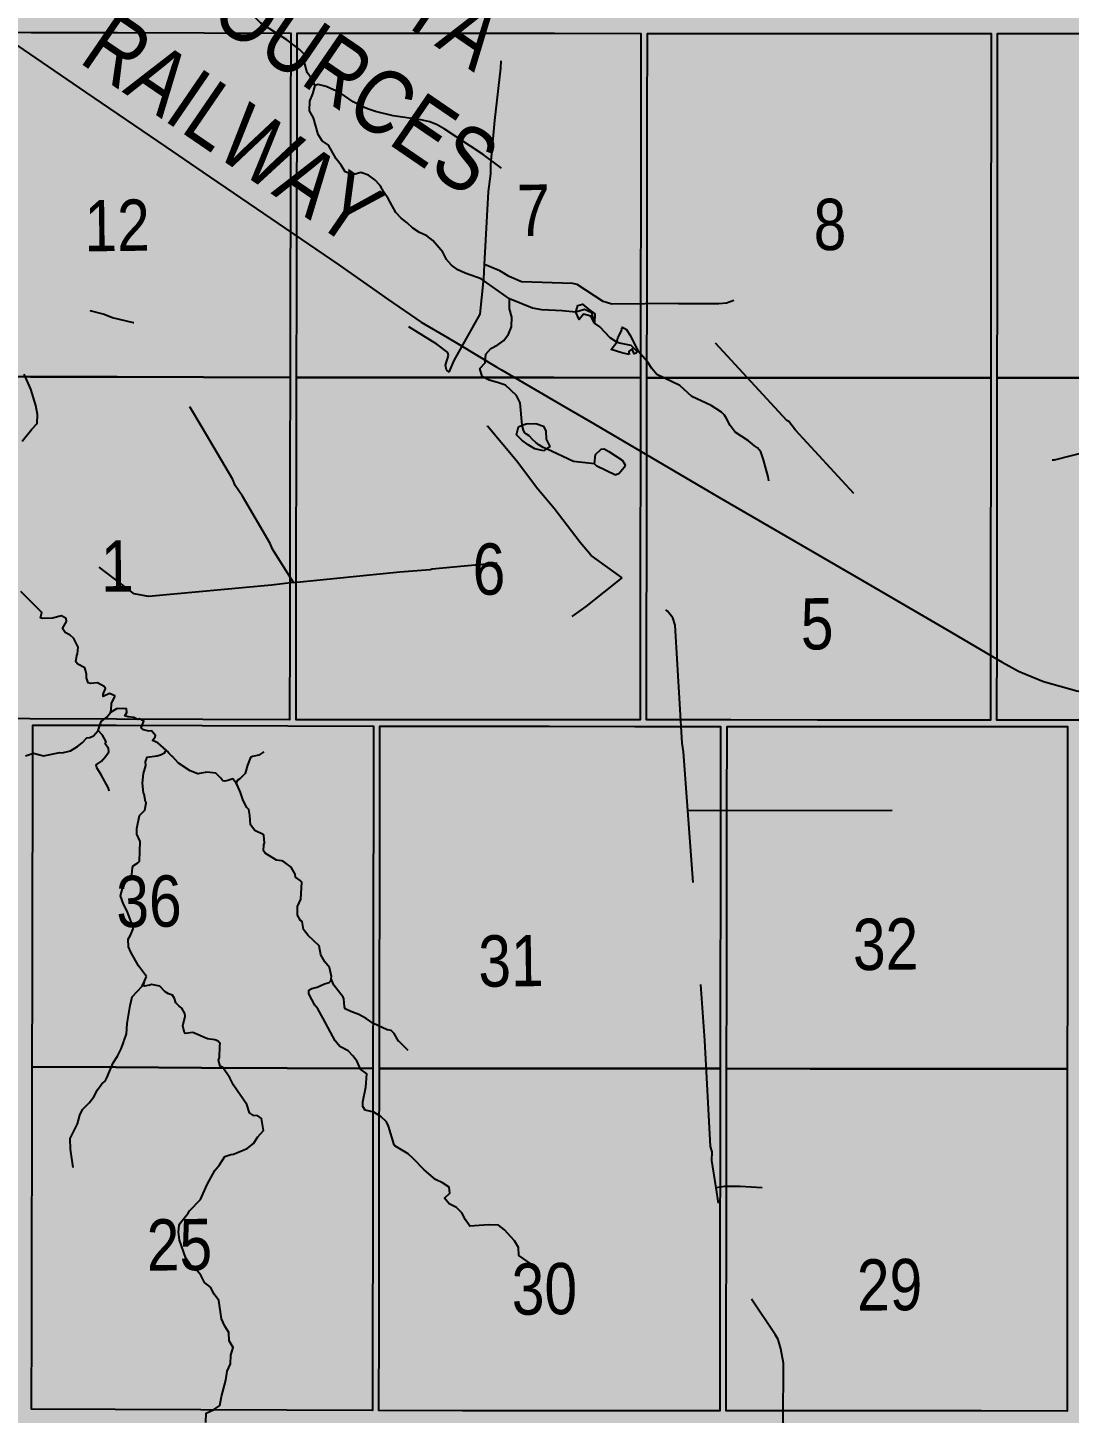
# Model space of a CAD drawing. Extents: x 399452 to 415540, y 6060435 to 6067869.
# Drawn here: x 409859.2 to 410021, y 6062978.3 to 6063193.7 of the extents above; entities that cross this region are included whole.
import ezdxf

# ---------------------------------------------------------------- set-up
doc = ezdxf.new("R2010")
doc.units = 0
doc.header["$LTSCALE"] = 5
doc.linetypes.add('DASHED2', pattern=[9.525, 6.35, -3.175])
for name, color, linetype in [('39', 28, 'Continuous'), ('Quarters', 8, 'Continuous'), ('RoadSeg', 57, 'DASHED2'), ('T-WATER', 160, 'Continuous')]:
    doc.layers.add(name, color=color, linetype=linetype)
doc.layers.add('ROUTE-MAP-BACKGROUND-H', color=7, linetype='Continuous', true_color=0xf0ebff)
doc.styles.add('120', font='ARIALN.TTF', dxfattribs={"height": 13})
doc.styles.get("Standard").update_dxf_attribs({"font": 'ARIALN.TTF'})
doc.linetypes.add('TRACKS', pattern='A,3.81,[130,ltypeshp1.shx,S=6.35,R=0,X=0,Y=0],3.81', length=7.62)

msp = doc.modelspace()

# ---------------------------------------------------------------- hatches: boundary and pattern name
at = {"layer": 'ROUTE-MAP-BACKGROUND-H'}
h = msp.add_hatch(color=256, dxfattribs=at)
h.dxf.hatch_style = 1
h.paths.add_polyline_path([(410779.995, 6062481.762), (410779.995, 6063736.327), (409587.427, 6063736.085), (409587.427, 6062481.762)])

# ---------------------------------------------------------------- linework, layer by layer
at = {"layer": '39', "linetype": 'TRACKS', "flags": 128}
msp.add_lwpolyline([(409797.559, 6063318.255), (409796.813, 6063320.204), (409796.653, 6063321.348), (409796.655, 6063322.294), (409796.999, 6063323.422), (409797.147, 6063323.789), (409798.227, 6063326.355), (409798.167, 6063328.628), (409798.071, 6063329.306), (409797.373, 6063330.832), (409792.695, 6063337.942), (409791.932, 6063339.087), (409791.38, 6063339.836), (409790.306, 6063340.7), (409789.493, 6063341.167), (409786.481, 6063342.162), (409785.423, 6063342.659), (409784.87, 6063343.14), (409784.138, 6063343.791), (409783.05, 6063345.318), (409783.501, 6063343.214), (409784.05, 6063340.658), (409785.021, 6063337.79), (409786.172, 6063335.162), (409787.552, 6063332.759), (409789.485, 6063329.946), (409793.481, 6063324.164), (409797.559, 6063318.255), (409801.084, 6063313.081), (409802.188, 6063311.286), (409803.227, 6063309.35), (409804.412, 6063306.765), (409805.335, 6063303.869), (409810.808, 6063278.775), (409811.325, 6063276.502), (409812.245, 6063272.294), (409813.166, 6063268.198), (409814.329, 6063262.988), (409814.522, 6063261.703), (409814.68, 6063259.444), (409814.728, 6063258.88), (409814.681, 6063252.006), (409814.788, 6063233.304), (409815.044, 6063231.144), (409815.432, 6063229.477), (409816.259, 6063226.963), (409816.729, 6063225.904), (409817.607, 6063224.42), (409818.842, 6063222.611), (409820.225, 6063221.097), (409821.756, 6063219.796), (409822.781, 6063218.806), (409825.028, 6063217.009), (409836.996, 6063207.415), (409850.513, 6063196.564), (409857.517, 6063190.961), (409868.172, 6063183.674), (409880.636, 6063175.17), (409886.388, 6063171.237), (409907.525, 6063156.822), (409915.169, 6063151.419), (409920.319, 6063147.925), (409924.411, 6063145.535), (409926.058, 6063144.558), (409932.073, 6063140.923), (409932.791, 6063140.499), (409942.638, 6063134.756), (409946.552, 6063132.479), (409964.798, 6063121.731), (409966.527, 6063120.713), (409988.87, 6063107.777), (409999.521, 6063101.529), (410002, 6063100.059), (410010.531, 6063095.056), (410013.109, 6063093.657), (410013.435, 6063093.488), (410016.976, 6063092.031), (410022.165, 6063090.616), (410027.778, 6063089.498), (410031.694, 6063088.366), (410033.979, 6063087.348), (410035.006, 6063086.713), (410036.932, 6063085.244), (410038.677, 6063083.634), (410040.195, 6063081.784), (410041.532, 6063079.709), (410043.196, 6063076.307), (410043.701, 6063075.093), (410045.854, 6063070.505), (410046.474, 6063069.447), (410047.225, 6063068.501), (410051.892, 6063063.037), (410053.752, 6063061.54), (410055.711, 6063060.524), (410055.956, 6063060.396), (410058.552, 6063059.619), (410062.733, 6063058.786), (410063.991, 6063058.405), (410066.13, 6063057.163), (410067.061, 6063056.372), (410067.812, 6063055.427), (410068.433, 6063054.397), (410068.971, 6063053.253), (410069.803, 6063050.741), (410070.047, 6063049.302), (410070.455, 6063048.017), (410071.401, 6063045.59), (410073.588, 6063040.961), (410075.286, 6063037.602), (410076.07, 6063036.699), (410076.478, 6063036.318), (410076.756, 6063036.064), (410076.936, 6063035.895), (410078.782, 6063034.399), (410082.755, 6063031.551), (410085.41, 6063029.246), (410087.055, 6063027.521), (410087.789, 6063026.547), (410088.392, 6063025.459), (410089.467, 6063023.2), (410090.331, 6063020.673), (410091, 6063017.978), (410091.929, 6063013.871), (410093.005, 6063009.834), (410094.456, 6063006.192), (410096.201, 6063002.902), (410096.707, 6063001.688), (410097.033, 6063000.347), (410097.473, 6062999.119), (410097.783, 6062997.764), (410099.235, 6062994.136), (410101.192, 6062990.917), (410102.791, 6062989.165), (410103.623, 6062988.304), (410104.553, 6062987.555), (410106.919, 6062985.901), (410107.653, 6062985.392), (410111.717, 6062982.157), (410113.055, 6062980.674), (410114.1, 6062979.248), (410115.063, 6062977.582), (410115.879, 6062975.902), (410116.369, 6062974.462), (410116.989, 6062972.247), (410117.25, 6062970.708), (410117.332, 6062969.354), (410117.267, 6062966.447), (410116.924, 6062964.444), (410116.532, 6062962.681), (410115.928, 6062961.087), (410114.98, 6062959.07), (410111.779, 6062952.697), (410110.897, 6062950.666), (410110.276, 6062948.805), (410109.916, 6062947.042), (410109.736, 6062945.123), (410109.784, 6062943.599), (410109.996, 6062941.709), (410110.191, 6062940.805), (410110.876, 6062938.279), (410111.497, 6062936.444), (410111.921, 6062935.484), (410113.39, 6062932.9), (410114.908, 6062930.725), (410116.068, 6062929.567), (410117.26, 6062928.578), (410118.779, 6062927.504), (410121.115, 6062926.288), (410122.862, 6062925.581), (410125.77, 6062924.858), (410130.949, 6062924.67), (410133.709, 6062925.162), (410134.347, 6062925.274), (410136.34, 6062925.894), (410136.601, 6062925.978), (410136.862, 6062926.049), (410139.852, 6062926.978), (410142.645, 6062927.612), (410144.295, 6062927.738), (410149.212, 6062927.849), (410152.854, 6062928.06), (410155.468, 6062928.61), (410162.735, 6062931.234), (410165.348, 6062931.841), (410176.992, 6062932.874), (410179.392, 6062932.847), (410180.879, 6062932.777), (410186.988, 6062932.497), (410193.315, 6062933.176), (410196.159, 6062932.866), (410198.284, 6062932.203), (410199.609, 6062931.512), (410200.181, 6062931.16), (410200.688, 6062930.835), (410201.996, 6062929.692), (410203.091, 6062928.423), (410209.124, 6062921.933), (410210.187, 6062921.058), (410212.574, 6062919.351), (410213.767, 6062918.717), (410226.553, 6062912.484), (410227.779, 6062911.949), (410228.956, 6062911.554), (410230.117, 6062911.343), (410231.261, 6062911.245), (410232.422, 6062911.302), (410236.95, 6062911.812), (410238.258, 6062911.855), (410239.631, 6062911.771), (410240.988, 6062911.461), (410242.083, 6062911.038), (410243.114, 6062910.488), (410244.111, 6062909.826), (410245.158, 6062908.909), (410246.09, 6062907.781), (410248.986, 6062903.337), (410250.229, 6062901.588), (410250.965, 6062900.911), (410252.421, 6062899.769), (410253.778, 6062899.05), (410258.013, 6062897.316), (410263.442, 6062895.147), (410265.944, 6062894.711), (410267.987, 6062894.797), (410270.194, 6062895.504), (410272.269, 6062896.606), (410274.116, 6062897.285), (410275.946, 6062898.176), (410277.777, 6062898.826), (410281.063, 6062899.379), (410283.024, 6062899.493), (410286.441, 6062899.863), (410287.503, 6062899.977), (410291.819, 6062900.009), (410293.715, 6062899.855), (410295.923, 6062899.561), (410296.184, 6062899.519), (410301.237, 6062898.507), (410307.402, 6062896.058), (410309.267, 6062895.001), (410310.673, 6062894), (410312.261, 6062892.464), (410313.472, 6062891.068), (410318.544, 6062886.952), (410325.007, 6062882.288), (410327.28, 6062881.119), (410331.631, 6062879.657), (410334.002, 6062878.996), (410337.422, 6062877.081), (410341.056, 6062873.289), (410344.395, 6062869.779), (410347.734, 6062866.763), (410355.653, 6062863.189), (410358.533, 6062861.541), (410360.987, 6062860.359), (410363.147, 6062858.866), (410365.587, 6062856.513), (410370.106, 6062851.947), (410374.479, 6062847.564), (410375.051, 6062847.142), (410376.197, 6062846.297), (410378.505, 6062845.002), (410383.448, 6062842.031), (410385.642, 6062840.313), (410395.011, 6062830.844), (410402.595, 6062823.32), (410405.364, 6062820.446), (410407.15, 6062818.064), (410408.381, 6062815.78), (410409.35, 6062813.072), (410411.919, 6062802.295), (410412.793, 6062798.176), (410413.584, 6062794.578), (410413.913, 6062793.295), (410414.144, 6062792.378), (410414.804, 6062788.738), (410414.874, 6062785.732), (410414.584, 6062783.262), (410411.45, 6062768.778), (410411.191, 6062766.929), (410411.162, 6062764.559), (410411.544, 6062761.398), (410413.109, 6062754.655), (410417.082, 6062737.573), (410419.324, 6062727.981), (410420.082, 6062724.722), (410421.587, 6062715.947), (410426.72, 6062682.526), (410427.745, 6062676.87), (410430.037, 6062668.266), (410434.998, 6062650.424), (410435.394, 6062649.253), (410436.462, 6062646.913), (410437.809, 6062644.897), (410438.613, 6062644.024), (410440.482, 6062642.503), (410443.254, 6062640.124), (410447.157, 6062637.153), (410448.782, 6062635.477), (410450.851, 6062632.617), (410451.212, 6062631.996), (410455.994, 6062623.934), (410461.844, 6062614.124), (410462.419, 6062613.264), (410464.849, 6062610.391), (410467.425, 6062607.926), (410480.49, 6062595.422), (410481.573, 6062594.451), (410482.377, 6062593.564), (410483.905, 6062591.676), (410484.431, 6062590.873), (410485.91, 6062588.548), (410488.328, 6062584.249), (410489.018, 6062583.291), (410490.169, 6062581.233), (410490.794, 6062580.077), (410492.06, 6062578.048), (410492.62, 6062576.878), (410494.15, 6062574.229), (410494.446, 6062573.693), (410495.977, 6062570.267), (410496.357, 6062568.998), (410496.871, 6062566.163), (410500.13, 6062552.765), (410501.752, 6062546.122), (410504.797, 6062533.542), (410505.573, 6062531.018), (410506.513, 6062528.734), (410507.649, 6062526.62), (410511.216, 6062521.774), (410523.088, 6062505.871), (410524.025, 6062504.73), (410527.295, 6062501.309), (410535.593, 6062492.877), (410536.563, 6062491.863), (410544.469, 6062483.6), (410545.948, 6062482.122), (410546.263, 6062481.762)], dxfattribs=at)
at = {"layer": 'Quarters', "flags": 128}
for points in [[(409899.963, 6063139.303), (409886.521, 6063139.342), (409873.08, 6063139.382), (409859.638, 6063139.422), (409846.53, 6063139.461), (409846.557, 6063152.839), (409846.584, 6063166.218), (409846.611, 6063179.596), (409846.638, 6063192.974), (409859.74, 6063192.936), (409873.177, 6063192.896), (409886.614, 6063192.857), (409900.051, 6063192.817), (409900.029, 6063179.439), (409900.007, 6063166.06), (409899.985, 6063152.681)], [(409954.373, 6063139.275), (409940.938, 6063139.282), (409927.502, 6063139.289), (409914.067, 6063139.295), (409900.967, 6063139.302), (409900.989, 6063152.681), (409901.011, 6063166.059), (409901.033, 6063179.438), (409901.055, 6063192.817), (409914.15, 6063192.81), (409927.581, 6063192.803), (409941.011, 6063192.796), (409954.441, 6063192.789), (409954.424, 6063179.411), (409954.407, 6063166.032), (409954.39, 6063152.653)], [(410008.786, 6063139.246), (409995.35, 6063139.253), (409981.914, 6063139.26), (409968.478, 6063139.267), (409955.376, 6063139.274), (409955.393, 6063152.653), (409955.41, 6063166.032), (409955.427, 6063179.41), (409955.444, 6063192.789), (409968.541, 6063192.782), (409981.973, 6063192.774), (409995.404, 6063192.767), (410008.835, 6063192.76), (410008.823, 6063179.381), (410008.81, 6063166.003), (410008.798, 6063152.624)], [(410063.199, 6063139.217), (410049.763, 6063139.224), (410036.327, 6063139.231), (410022.891, 6063139.238), (410009.789, 6063139.245), (410009.802, 6063152.624), (410009.814, 6063166.002), (410009.826, 6063179.381), (410009.839, 6063192.759), (410022.935, 6063192.752), (410036.366, 6063192.745), (410049.798, 6063192.737), (410063.229, 6063192.73), (410063.221, 6063179.352), (410063.214, 6063165.973), (410063.206, 6063152.595)], [(409899.963, 6063139.303), (409899.941, 6063125.924), (409899.919, 6063112.545), (409899.898, 6063099.328), (409899.876, 6063086.11), (409886.429, 6063086.161), (409872.983, 6063086.212), (409859.536, 6063086.263), (409846.424, 6063086.313), (409846.45, 6063099.509), (409846.477, 6063112.704), (409846.503, 6063126.083), (409846.53, 6063139.461), (409859.638, 6063139.422), (409873.08, 6063139.382), (409886.521, 6063139.342)], [(409954.373, 6063139.275), (409954.356, 6063125.896), (409954.339, 6063112.518), (409954.322, 6063099.3), (409954.305, 6063086.083), (409940.865, 6063086.09), (409927.425, 6063086.096), (409913.985, 6063086.103), (409900.88, 6063086.11), (409900.901, 6063099.327), (409900.923, 6063112.545), (409900.945, 6063125.923), (409900.967, 6063139.302), (409914.067, 6063139.295), (409927.502, 6063139.289), (409940.938, 6063139.282)], [(410008.786, 6063139.246), (410008.774, 6063125.867), (410008.761, 6063112.489), (410008.749, 6063099.272), (410008.737, 6063086.054), (409995.297, 6063086.061), (409981.856, 6063086.068), (409968.415, 6063086.075), (409955.308, 6063086.082), (409955.325, 6063099.3), (409955.342, 6063112.517), (409955.359, 6063125.896), (409955.376, 6063139.274), (409968.478, 6063139.267), (409981.914, 6063139.26), (409995.35, 6063139.253)], [(410063.199, 6063139.217), (410063.191, 6063125.838), (410063.184, 6063112.46), (410063.177, 6063099.243), (410063.17, 6063086.026), (410049.729, 6063086.033), (410036.288, 6063086.04), (410022.847, 6063086.047), (410009.741, 6063086.054), (410009.753, 6063099.271), (410009.765, 6063112.488), (410009.777, 6063125.867), (410009.789, 6063139.245), (410022.891, 6063139.238), (410036.327, 6063139.231), (410049.763, 6063139.224)], [(409912.831, 6063031.91), (409899.52, 6063031.97), (409886.208, 6063032.03), (409872.896, 6063032.09), (409859.919, 6063032.149), (409859.945, 6063045.527), (409859.971, 6063058.906), (409859.997, 6063072.098), (409860.023, 6063085.29), (409872.996, 6063085.244), (409886.303, 6063085.197), (409899.611, 6063085.15), (409912.918, 6063085.102), (409912.896, 6063071.885), (409912.875, 6063058.667), (409912.853, 6063045.289)], [(409966.749, 6063031.883), (409953.437, 6063031.889), (409940.124, 6063031.896), (409926.812, 6063031.903), (409913.835, 6063031.91), (409913.856, 6063045.288), (409913.878, 6063058.667), (409913.9, 6063071.884), (409913.921, 6063085.102), (409926.894, 6063085.095), (409940.201, 6063085.088), (409953.509, 6063085.081), (409966.817, 6063085.074), (409966.8, 6063071.857), (409966.783, 6063058.639), (409966.766, 6063045.261)], [(410020.67, 6063031.854), (410007.357, 6063031.861), (409994.044, 6063031.868), (409980.731, 6063031.875), (409967.753, 6063031.882), (409967.77, 6063045.261), (409967.787, 6063058.639), (409967.803, 6063071.856), (409967.82, 6063085.074), (409980.794, 6063085.067), (409994.102, 6063085.06), (410007.41, 6063085.052), (410020.718, 6063085.045), (410020.706, 6063071.828), (410020.694, 6063058.611), (410020.682, 6063045.232)], [(409912.831, 6063031.91), (409912.81, 6063018.532), (409912.789, 6063005.153), (409912.768, 6062991.774), (409912.747, 6062978.73), (409899.431, 6062978.79), (409886.115, 6062978.85), (409872.799, 6062978.91), (409859.817, 6062978.969), (409859.842, 6062992.013), (409859.868, 6063005.392), (409859.894, 6063018.77), (409859.919, 6063032.149), (409872.896, 6063032.09), (409886.208, 6063032.03), (409899.52, 6063031.97)], [(409966.749, 6063031.883), (409966.733, 6063018.504), (409966.717, 6063005.126), (409966.701, 6062991.747), (409966.685, 6062978.703), (409953.368, 6062978.71), (409940.05, 6062978.716), (409926.733, 6062978.723), (409913.751, 6062978.73), (409913.771, 6062991.774), (409913.792, 6063005.153), (409913.814, 6063018.531), (409913.835, 6063031.91), (409926.812, 6063031.903), (409940.124, 6063031.896), (409953.437, 6063031.889)], [(410020.67, 6063031.854), (410020.659, 6063018.475), (410020.647, 6063005.097), (410020.636, 6062991.718), (410020.625, 6062978.674), (410007.307, 6062978.681), (409993.99, 6062978.688), (409980.672, 6062978.695), (409967.688, 6062978.702), (409967.704, 6062991.746), (409967.72, 6063005.125), (409967.737, 6063018.504), (409967.753, 6063031.882), (409980.731, 6063031.875), (409994.044, 6063031.868), (410007.357, 6063031.861)]]:
    msp.add_lwpolyline(points, close=True, dxfattribs=at)
at = {"layer": 'RoadSeg'}
for p, q in [((409930.055, 6063154.57), (409930.139, 6063156.868)), ((409929.996, 6063154.203), (409930.055, 6063154.57)), ((409961.729, 6063071.995), (410008.144, 6063072.086))]:
    msp.add_line(p, q, dxfattribs=at)
at = {"layer": 'RoadSeg', "flags": 128}
for points in [[(409930.139, 6063156.868), (409930.762, 6063168.228), (409931.137, 6063170.931), (409931.138, 6063172.428), (409931.758, 6063179.229), (409932.682, 6063187.401), (409933.352, 6063198.129), (409933.904, 6063214.345), (409932.592, 6063225.93), (409932.661, 6063227.395), (409933.713, 6063229.547), (409935.944, 6063235.717), (409940.416, 6063246.028), (409940.822, 6063247.268), (409941.062, 6063248.504), (409941.55, 6063256.833)], [(409960.281, 6063150.823), (409949.935, 6063150.702), (409948.595, 6063151.139), (409944.546, 6063153.781), (409943.877, 6063153.933), (409935.92, 6063154.163), (409933.972, 6063154.986), (409932.522, 6063155.887), (409930.139, 6063156.868)], [(409924.673, 6063140.114), (409925.467, 6063141.928), (409929.472, 6063149.134), (409929.996, 6063154.203)], [(409960.281, 6063150.823), (409966.537, 6063150.79), (409967.732, 6063150.915), (409968.888, 6063151.339)], [(409900.514, 6063107.456), (409897.21, 6063112.61), (409896.859, 6063113.501), (409892.576, 6063120.863), (409891.442, 6063122.502), (409891.057, 6063123.426), (409886.326, 6063131.511), (409877.216, 6063146.789), (409876.739, 6063147.311), (409875.663, 6063147.82), (409872.353, 6063148.581), (409870.91, 6063149.149), (409868.903, 6063149.672)], [(409987.497, 6063121.29), (409978.436, 6063131.112), (409977.409, 6063132.455), (409977.107, 6063132.615), (409960.281, 6063150.823)], [(409924.673, 6063140.114), (409924.266, 6063140.505), (409924.117, 6063141.234), (409924.584, 6063142.741), (409924.475, 6063143.204), (409922.751, 6063144.465), (409918.4, 6063147.201)], [(409951.542, 6063108.145), (409946.709, 6063111.636), (409945.036, 6063113.663), (409940.963, 6063118.967), (409938.437, 6063121.941), (409935.116, 6063126.329), (409930.642, 6063131.723), (409928.561, 6063134.108), (409924.707, 6063138.518), (409924.422, 6063139.41), (409924.673, 6063140.114)], [(409900.514, 6063107.456), (409897.097, 6063107.017), (409877.969, 6063105.246), (409875.763, 6063105.698), (409865.111, 6063113.722), (409861.589, 6063116.609)], [(409900.514, 6063107.456), (409916.983, 6063109.105), (409921.701, 6063109.439), (409922.031, 6063109.546), (409927.012, 6063110.051), (409931.595, 6063110.449), (409933.491, 6063110.489), (409935.324, 6063108.764), (409941.085, 6063102.332), (409942.505, 6063101.265), (409945.946, 6063103.734), (409951.542, 6063108.145)], [(409961.729, 6063071.995), (409961.069, 6063081.131), (409960.84, 6063082.457), (409959.784, 6063100.801), (409959.427, 6063101.958), (409958.573, 6063102.972), (409951.542, 6063108.145)], [(409966.141, 6063013.361), (409965.485, 6063017.605), (409965.489, 6063018.97), (409965.271, 6063019.797), (409964.388, 6063036.249), (409961.729, 6063071.995)], [(409973.295, 6063013.347), (409969.863, 6063013.573), (409967.434, 6063013.554), (409966.141, 6063013.361)], [(409977.305, 6062965.717), (409976.821, 6062971.264), (409976.675, 6062976.551), (409976.534, 6062976.914), (409976.604, 6062986.1), (409976.19, 6062988.353), (409975.761, 6062989.775), (409975.311, 6062990.564), (409970.706, 6062997.453), (409969.905, 6062999.1), (409966.876, 6063008.551), (409966.141, 6063013.361)]]:
    msp.add_lwpolyline(points, dxfattribs=at)
at = {"layer": 'T-WATER'}
msp.add_line((409877.324, 6063045.459), (409877.641, 6063046.206), dxfattribs=at)
at = {"layer": 'T-WATER', "flags": 128}
for points in [[(409903.86, 6063184.666), (409903.287, 6063185.784), (409902.602, 6063186.704), (409902.255, 6063188.028), (409902.256, 6063189.446), (409901.403, 6063190.296), (409899.468, 6063191.756), (409895.431, 6063194.385), (409892.907, 6063196.86), (409892.21, 6063197.821), (409890.646, 6063199.589), (409889.777, 6063200.383), (409889.023, 6063201.226), (409887.84, 6063203.335), (409886.489, 6063206.925), (409885.5, 6063210.883), (409885.299, 6063212.341), (409885.293, 6063213.927), (409885.163, 6063215.468), (409884.857, 6063216.854), (409885.003, 6063218.299), (409884.932, 6063219.852)], [(409934.012, 6063151.537), (409929.615, 6063154.611), (409927.152, 6063155.508), (409926.023, 6063156.056), (409925.033, 6063156.759), (409924.239, 6063157.656), (409923.674, 6063158.793), (409922.114, 6063160.598), (409921.194, 6063161.323), (409920.049, 6063161.853), (409919.012, 6063162.523), (409918.153, 6063163.345), (409917.207, 6063164.07), (409916.401, 6063164.953), (409915.202, 6063167.107), (409914.533, 6063168.084), (409913.931, 6063169.16), (409913.135, 6063170.043), (409912.141, 6063170.746), (409910.927, 6063171.182), (409909.691, 6063170.811), (409908.504, 6063171.276), (409907.88, 6063172.31), (409907.14, 6063173.276), (409905.933, 6063175.41), (409904.961, 6063176.076), (409904.298, 6063177.075), (409903.577, 6063179.672), (409902.985, 6063180.761), (409903.03, 6063182.253), (409903.501, 6063183.375), (409903.86, 6063184.666)], [(409932.797, 6063171.845), (409929.969, 6063173.981), (409923.898, 6063177.966), (409922.802, 6063178.571), (409921.653, 6063179.042), (409920.278, 6063179.337), (409915.945, 6063179.988), (409913.249, 6063180.634), (409911.997, 6063181.058), (409910.843, 6063181.574), (409909.777, 6063182.167), (409907.741, 6063183.533), (409905.542, 6063184.536), (409904.324, 6063184.861), (409903.86, 6063184.666)], [(409936.016, 6063131.871), (409935.694, 6063135.381), (409935.135, 6063136.493), (409933.417, 6063138.099), (409932.192, 6063138.542), (409930.875, 6063138.891), (409929.777, 6063139.443), (409929.443, 6063140.7), (409930.251, 6063141.559), (409930.383, 6063142.906), (409931.128, 6063143.813), (409932.239, 6063144.356), (409933.177, 6063145.067), (409933.877, 6063146.046), (409934.35, 6063147.19), (409934.389, 6063148.685), (409934.036, 6063149.954), (409934.012, 6063151.537)], [(409944.321, 6063149.446), (409942.195, 6063149.67), (409939.039, 6063149.839), (409937.624, 6063150.092), (409934.012, 6063151.537)], [(409947.242, 6063147.734), (409946.845, 6063149.355), (409945.699, 6063149.859), (409944.321, 6063149.446)], [(409950.691, 6063144.816), (409949.67, 6063145.491), (409948.064, 6063147.189), (409947.242, 6063147.734)], [(410018.325, 6063126.496), (410018.704, 6063126.529), (410026.582, 6063128.551), (410027.649, 6063128.98), (410029.127, 6063130.517), (410029.942, 6063131.268), (410032.109, 6063132.302), (410032.57, 6063133.363), (410032.847, 6063134.609), (410033.551, 6063135.492), (410034.726, 6063137.302), (410035.187, 6063138.3), (410035.516, 6063139.426), (410036.278, 6063140.211), (410037.233, 6063140.799), (410038.337, 6063141.282), (410039.544, 6063141.667), (410041.919, 6063142.675), (410048.845, 6063144.136), (410049.738, 6063144.893), (410049.397, 6063145.901), (410048.373, 6063147.074)], [(409953.977, 6063143.436), (409953.683, 6063143.515), (409952.931, 6063144.253), (409951.135, 6063144.618), (409950.691, 6063144.816)], [(409974.298, 6063123.263), (409974.22, 6063123.863), (409973.498, 6063126.507), (409973.059, 6063127.774), (409972.531, 6063128.384), (409972.09, 6063128.658), (409971.147, 6063129.442), (409969.093, 6063130.808), (409968.33, 6063131.816), (409967.763, 6063132.949), (409967.412, 6063133.455), (409966.965, 6063133.905), (409965.358, 6063134.944), (409962.339, 6063136.359), (409960.464, 6063138.068), (409956.925, 6063139.767), (409956.166, 6063140.701), (409955.461, 6063141.738), (409953.977, 6063143.436)], [(409858.323, 6063129.406), (409859.85, 6063131.284), (409860.664, 6063132.151), (409860.735, 6063133.536), (409860.456, 6063134.925), (409859.673, 6063137.496), (409858.648, 6063139.811)], [(409939.784, 6063128.228), (409939.272, 6063128.437), (409938.602, 6063128.826), (409938.133, 6063129.191), (409937.635, 6063129.612), (409937.074, 6063130.233), (409936.665, 6063130.513), (409936.372, 6063130.766), (409936.221, 6063131.108), (409936.016, 6063131.871)], [(409947.211, 6063125.873), (409943.964, 6063126.249), (409939.784, 6063128.228)], [(409872.086, 6063087.215), (409872.166, 6063087.55), (409872.218, 6063088.684), (409872.764, 6063089.695), (409872.762, 6063089.842), (409871.93, 6063090.203), (409870.927, 6063089.745), (409870.914, 6063090.102), (409871.268, 6063090.987), (409871.087, 6063091.274), (409870.034, 6063091.868), (409868.958, 6063091.723), (409868.607, 6063091.857), (409868.341, 6063092.614), (409868.324, 6063093.234), (409868.092, 6063094.175), (409867.003, 6063094.753), (409866.697, 6063095.098), (409866.814, 6063096.088), (409866.924, 6063096.352), (409867.05, 6063097.382), (409866.377, 6063098.741), (409865.798, 6063099.254), (409865.019, 6063099.647), (409864.635, 6063100.295), (409865.242, 6063101.387), (409865.168, 6063101.831), (409864.468, 6063102.237), (409863.067, 6063101.895), (409861.493, 6063101.829), (409861.199, 6063101.939), (409861.384, 6063102.761), (409858.154, 6063106.065)], [(409870.177, 6063084.461), (409870.634, 6063085.831), (409871.512, 6063086.53), (409872.086, 6063087.215)], [(409880.72, 6063081.368), (409879.41, 6063082.535), (409878.593, 6063082.878), (409878.989, 6063083.441), (409879.071, 6063083.682), (409878.431, 6063084.366), (409878.008, 6063084.35), (409877.176, 6063084.537), (409876.839, 6063084.858), (409877.226, 6063085.865), (409876.558, 6063086.246), (409876.309, 6063086.156), (409875.686, 6063086.436), (409874.787, 6063086.541), (409874.289, 6063086.714), (409874.6, 6063087.251), (409874.552, 6063087.812), (409873.982, 6063087.87), (409873.006, 6063087.788), (409872.086, 6063087.215)], [(409858.877, 6063080.478), (409860.103, 6063080.905), (409861.66, 6063080.504), (409864.208, 6063081.009), (409864.536, 6063080.958), (409865.829, 6063081.297), (409866.944, 6063081.976), (409867.646, 6063082.523), (409868.389, 6063083.313), (409868.88, 6063083.375), (409869.431, 6063083.588), (409870.177, 6063084.461)], [(409871.876, 6063074.986), (409871.734, 6063075.469), (409870.589, 6063077.631), (409869.957, 6063078.633), (409869.836, 6063079.117), (409870.684, 6063079.666), (409871.354, 6063080.438), (409871.812, 6063081.145), (409871.757, 6063081.657), (409871.242, 6063082.39), (409871.418, 6063082.674), (409870.842, 6063083.722), (409870.177, 6063084.461)], [(409877.641, 6063046.206), (409876.419, 6063047.881), (409875.2, 6063049.986), (409874.843, 6063050.799), (409874.817, 6063052.005), (409875.182, 6063052.629), (409875.562, 6063053.601), (409875.596, 6063053.935), (409875.158, 6063054.986), (409874.669, 6063056.38), (409874.062, 6063057.471), (409873.608, 6063058.738), (409873.957, 6063060.086), (409873.958, 6063060.512), (409874.394, 6063061.339), (409875.158, 6063061.84), (409875.38, 6063062.068), (409875.481, 6063063.109), (409875.583, 6063063.408), (409876.336, 6063063.856), (409876.586, 6063064.141), (409876.69, 6063067.182), (409876.147, 6063068.346), (409876.174, 6063069.207), (409876.549, 6063071.251), (409877.388, 6063072.082), (409877.596, 6063073.22), (409877.502, 6063073.331), (409877.289, 6063074.52), (409877.175, 6063074.734), (409877.048, 6063076.235), (409877.175, 6063077.746), (409877.572, 6063079.011), (409877.49, 6063079.557), (409877.741, 6063080.284), (409879.249, 6063080.478), (409879.839, 6063080.643), (409880.453, 6063080.984), (409880.72, 6063081.368)], [(409891.564, 6063076.278), (409891.064, 6063076.951), (409890.283, 6063076.643), (409889.828, 6063076.543), (409889.493, 6063076.63), (409889.19, 6063077.017), (409888.401, 6063077.828), (409887.01, 6063077.961), (409885.619, 6063077.697), (409884.436, 6063078.159), (409882.616, 6063079.376), (409881.708, 6063080.393), (409881.632, 6063080.387), (409881.118, 6063080.891), (409880.94, 6063081.171), (409880.72, 6063081.368)], [(409895.866, 6063081.139), (409895.106, 6063080.601), (409894.107, 6063080.39), (409893.795, 6063080.252), (409893.35, 6063079.048), (409892.985, 6063077.76), (409892.146, 6063076.907), (409891.761, 6063076.662), (409891.564, 6063076.278)], [(409906.346, 6063045.867), (409906.37, 6063046.204), (409906.102, 6063047.598), (409905.354, 6063048.493), (409904.753, 6063049.584), (409904.496, 6063050.988), (409902.761, 6063052.565), (409902.042, 6063053.517), (409901.825, 6063054.732), (409901.579, 6063054.933), (409901.114, 6063055.737), (409901.133, 6063057.109), (409901.627, 6063058.242), (409901.798, 6063060.849), (409901.536, 6063061.138), (409900.824, 6063061.662), (409900.732, 6063062.13), (409900.112, 6063063.187), (409899.13, 6063063.914), (409898.662, 6063064.162), (409897.851, 6063064.262), (409896.099, 6063065.366), (409895.805, 6063065.711), (409895.858, 6063066.666), (409895.994, 6063066.998), (409895.901, 6063068.124), (409895.771, 6063068.293), (409894.508, 6063068.902), (409893.827, 6063069.763), (409893.728, 6063071.22), (409893.569, 6063072.178), (409893.254, 6063072.47), (409892.674, 6063073.569), (409892.256, 6063074.796), (409891.765, 6063076.006), (409891.564, 6063076.278)], [(409874.16, 6063036.215), (409874.168, 6063036.237), (409874.559, 6063037.315), (409874.673, 6063038.886), (409875.14, 6063041.714), (409875.408, 6063043.025), (409877.008, 6063044.716), (409877.324, 6063045.459)], [(409888.713, 6063036.19), (409888.691, 6063036.212), (409888.271, 6063036.363), (409887.121, 6063036.523), (409884.871, 6063037.483), (409883.649, 6063037.336), (409883.565, 6063037.428), (409883.309, 6063038.544), (409883.653, 6063040.065), (409883.631, 6063040.446), (409883.152, 6063041.305), (409882.746, 6063041.576), (409882.238, 6063042.122), (409882.002, 6063042.785), (409881.716, 6063043.295), (409881.059, 6063043.514), (409880.535, 6063043.839), (409879.704, 6063044.72), (409878.451, 6063044.979), (409878.166, 6063044.841), (409877.288, 6063044.721), (409877.198, 6063044.801), (409877.324, 6063045.459)], [(409906.997, 6063036.159), (409906.979, 6063036.181), (409905.112, 6063039.689), (409904.244, 6063041.159), (409903.795, 6063041.738), (409902.876, 6063043.52), (409902.895, 6063044.093), (409903.34, 6063044.359), (409904.151, 6063044.527), (409905.291, 6063045.068), (409906.04, 6063045.291), (409906.277, 6063045.533), (409906.346, 6063045.867)], [(409916.838, 6063036.144), (409916.816, 6063036.166), (409916.118, 6063037.334), (409915.653, 6063037.818), (409915.044, 6063037.932), (409912.784, 6063038.962), (409911.755, 6063039.678), (409910.611, 6063040.301), (409909.397, 6063040.748), (409908.523, 6063041.171), (409908.406, 6063041.479), (409908.288, 6063042.741), (409908.201, 6063042.97), (409906.762, 6063044.876), (409906.346, 6063045.867)], [(409866.244, 6063016.502), (409865.854, 6063019.378), (409865.826, 6063021.002), (409866.934, 6063023.299), (409867.283, 6063024.663), (409867.704, 6063025.551), (409868.779, 6063026.545), (409869.467, 6063027.506), (409870.057, 6063028.581), (409870.704, 6063029.512), (409871.213, 6063029.958), (409871.489, 6063030.457), (409872.461, 6063032.784), (409873.162, 6063033.829), (409873.706, 6063034.96), (409874.063, 6063035.947), (409874.16, 6063036.215)], [(409886.875, 6062976.9), (409886.939, 6062978.349), (409888.045, 6062978.861), (409889.067, 6062979.518), (409889.294, 6062980.918), (409890.003, 6062983.464), (409890.21, 6062984.881), (409890.714, 6062986.008), (409890.764, 6062987.362), (409891.106, 6062988.527), (409890.492, 6062989.586), (409890.469, 6062990.864), (409889.848, 6062991.876), (409889.326, 6062992.998), (409888.895, 6062995.869), (409888.186, 6062996.838), (409887.611, 6062997.944), (409886.685, 6062998.665), (409886.116, 6062999.772), (409885.361, 6063000.655), (409884.427, 6063001.429), (409883.765, 6063002.432), (409882.777, 6063005.217), (409882.629, 6063006.523), (409882.753, 6063007.521), (409882.9, 6063007.861), (409884.126, 6063009.425), (409884.344, 6063009.803), (409886.037, 6063011.535), (409887.06, 6063013.869), (409888.267, 6063016.044), (409889.012, 6063016.959), (409889.849, 6063018.254), (409890.736, 6063018.546), (409891.171, 6063018.603), (409893.282, 6063019.464), (409894.252, 6063020.25), (409894.945, 6063021.283), (409895.808, 6063022.292), (409895.499, 6063024.124), (409894.945, 6063024.569), (409894.3, 6063024.616), (409893.663, 6063025.04), (409893.22, 6063026.333), (409891.183, 6063029.308), (409890.613, 6063030.441), (409889.505, 6063032.082), (409889.105, 6063032.295), (409888.852, 6063033.19), (409888.974, 6063033.632), (409889.064, 6063035.371), (409889.088, 6063035.828), (409888.983, 6063035.929), (409888.943, 6063035.967), (409888.713, 6063036.19)], [(409938.043, 6063001.104), (409935.504, 6063002.826), (409935.451, 6063004.095), (409934.823, 6063005.108), (409933.237, 6063006.84), (409932.323, 6063007.545), (409930.794, 6063007.616), (409927.876, 6063007.394), (409927.21, 6063008.377), (409926.652, 6063009.463), (409925.796, 6063010.294), (409924.688, 6063010.856), (409923.918, 6063011.754), (409924.763, 6063012.528), (409924.644, 6063013.477), (409923.636, 6063014.123), (409922.529, 6063014.642), (409920.765, 6063016.137), (409919.116, 6063017.87), (409918.275, 6063018.667), (409916.243, 6063019.887), (409916.131, 6063020.041), (409915.251, 6063022.961), (409914.907, 6063023.618), (409914.071, 6063024.453), (409912.963, 6063025.109), (409911.603, 6063025.424), (409911.266, 6063025.987), (409911.272, 6063026.736), (409911.721, 6063028.986), (409911.885, 6063031.101), (409910.909, 6063031.802), (409910.396, 6063032.982), (409909.696, 6063033.898), (409908.969, 6063034.629), (409907.673, 6063035.317), (409907.207, 6063035.898), (409906.997, 6063036.159)], [(409918.295, 6063034.687), (409917.098, 6063035.884), (409916.838, 6063036.144)]]:
    msp.add_lwpolyline(points, dxfattribs=at)
for points in [[(409947.242, 6063147.734), (409946.682, 6063148.818), (409945.522, 6063149.141), (409944.842, 6063148.301), (409944.321, 6063149.446), (409944.626, 6063150.513), (409945.392, 6063150.678), (409946.283, 6063149.899), (409947.29, 6063149.214), (409947.242, 6063147.734)], [(409952.637, 6063142.879), (409951.493, 6063143.128), (409949.822, 6063143.671), (409950.691, 6063144.816), (409950.846, 6063145.477), (409951.431, 6063146.579), (409951.558, 6063147.105), (409952.143, 6063146.807), (409952.821, 6063145.779), (409953.977, 6063143.436), (409953.724, 6063143.098), (409953.383, 6063142.979), (409953.107, 6063143.742), (409952.55, 6063143.349), (409952.637, 6063142.879)], [(409939.33, 6063127.898), (409937.951, 6063128.204), (409936.914, 6063128.838), (409935.931, 6063129.569), (409935.106, 6063130.411), (409935.429, 6063131.63), (409936.016, 6063131.871), (409936.621, 6063132.119), (409938.124, 6063132.175), (409939.295, 6063131.72), (409939.673, 6063130.975), (409939.729, 6063129.711), (409940.301, 6063128.603), (409939.784, 6063128.228), (409939.33, 6063127.898)], [(409950.504, 6063124.11), (409947.593, 6063125.5), (409947.211, 6063125.873), (409947.404, 6063127.317), (409948.278, 6063128.141), (409948.716, 6063128.225), (409949.45, 6063127.808), (409951.522, 6063126.435), (409951.985, 6063125.703), (409951.827, 6063125.301), (409951.076, 6063124.366), (409950.504, 6063124.11)]]:
    msp.add_lwpolyline(points, close=True, dxfattribs=at)

# ---------------------------------------------------------------- texts
at = {"layer": '39', "linetype": 'TRACKS', "insert": (409882.963, 6063229.952), "char_height": 9.99589, "attachment_point": 1, "rotation": 325.62834, "bg_fill": 1, "box_fill_scale": 1.15, "bg_fill_color": 256, "bg_fill_true_color": 15789055, "bg_fill_transparency": 0}
msp.add_mtext_dynamic_manual_height_columns('\\pxqc;ALBERTA RESOURCES RAILWAY', width=71.99167, gutter_width=0.999, heights=[0], dxfattribs=at)
at = {"layer": 'RoadSeg', "style": '120'}
for s, height, p in [('7', 7.974, (409935.256, 6063161.283)), ('12', 7.9745, (409868.058, 6063158.896)), ('8', 7.974, (409981.308, 6063159.076)), ('1', 7.974, (409870.624, 6063105.983)), ('6', 7.974, (409928.35, 6063105.512)), ('5', 7.974, (409979.316, 6063097.008)), ('36', 7.9745, (409873.005, 6063053.855)), ('32', 7.9745, (409987.409, 6063047.185)), ('31', 7.9745, (409929.235, 6063044.602)), ('25', 7.9745, (409877.738, 6063000.475)), ('29', 7.9745, (409988.042, 6062994.25)), ('30', 7.9745, (409934.423, 6062993.621))]:
    msp.add_text(s, height=height, rotation=0.67212, dxfattribs=at).set_placement(p)

doc.saveas('drawing.dxf')
